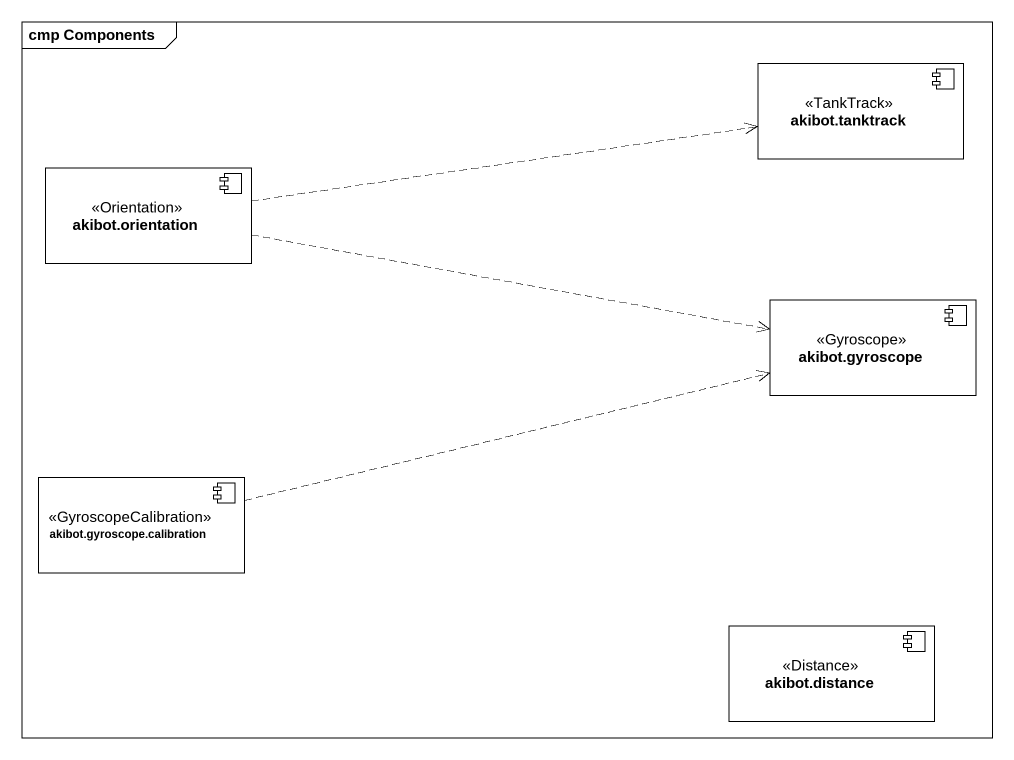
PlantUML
@startuml
mainframe cmp Components
component "akibot.tanktrack" as akibot_tanktrack <<TankTrack>>
component "akibot.orientation" as akibot_orientation <<Orientation>>
component "akibot.gyroscope" as akibot_gyroscope <<Gyroscope>>
component "akibot.gyroscope.calibration" as akibot_gyroscope_calibration <<GyroscopeCalibration>>
component "akibot.distance" as akibot_distance <<Distance>>
akibot_orientation .right.> akibot_tanktrack
akibot_orientation .right.> akibot_gyroscope
akibot_gyroscope_calibration .right.> akibot_gyroscope
@enduml
